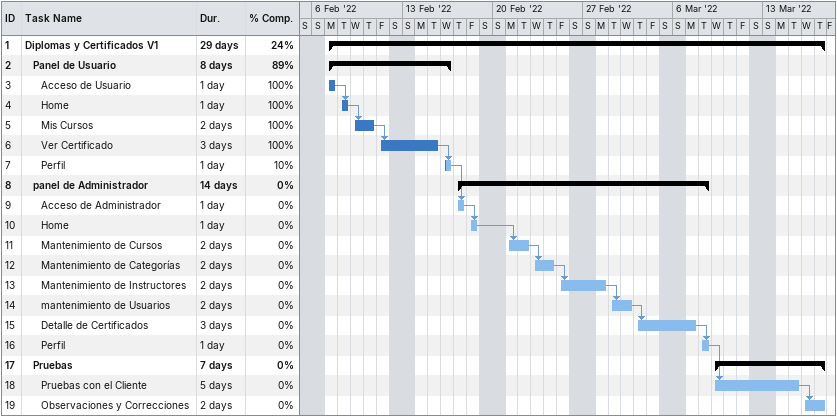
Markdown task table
| ID | Level | Task | Duration | Start | Finish | Predecessors | % complete |
|---|---|---|---|---|---|---|---|
| 1 | 1 | **Diplomas y Certificados V1** | 29d | 2022-02-07 | 2022-03-17 |  | 24 |
| 2 | 2 | **Panel de Usuario** | 8d | 2022-02-07 | 2022-02-16 |  | 89 |
| 3 | 3 | Acceso de Usuario | 1d | 2022-02-07 | 2022-02-07 |  | 100 |
| 4 | 3 | Home | 1d | 2022-02-08 | 2022-02-08 | 3 | 100 |
| 5 | 3 | Mis Cursos | 2d | 2022-02-09 | 2022-02-10 | 4 | 100 |
| 6 | 3 | Ver Certificado | 3d | 2022-02-11 | 2022-02-15 | 5 | 100 |
| 7 | 3 | Perfil | 1d | 2022-02-16 | 2022-02-16 | 6 | 10 |
| 8 | 2 | **panel de Administrador** | 14d | 2022-02-17 | 2022-03-08 |  | 0 |
| 9 | 3 | Acceso de Administrador | 1d | 2022-02-17 | 2022-02-17 | 7 | 0 |
| 10 | 3 | Home | 1d | 2022-02-18 | 2022-02-18 | 9 | 0 |
| 11 | 3 | Mantenimiento de Cursos | 2d | 2022-02-21 | 2022-02-22 | 10 | 0 |
| 12 | 3 | Mantenimiento de Categorías | 2d | 2022-02-23 | 2022-02-24 | 11 | 0 |
| 13 | 3 | Mantenimiento de Instructores | 2d | 2022-02-25 | 2022-02-28 | 12 | 0 |
| 14 | 3 | mantenimiento de Usuarios | 2d | 2022-03-01 | 2022-03-02 | 13 | 0 |
| 15 | 3 | Detalle de Certificados | 3d | 2022-03-03 | 2022-03-07 | 14 | 0 |
| 16 | 3 | Perfil | 1d | 2022-03-08 | 2022-03-08 | 15 | 0 |
| 17 | 2 | **Pruebas** | 7d | 2022-03-09 | 2022-03-17 |  | 0 |
| 18 | 3 | Pruebas con el Cliente | 5d | 2022-03-09 | 2022-03-15 | 16 | 0 |
| 19 | 3 | Observaciones y Correcciones | 2d | 2022-03-16 | 2022-03-17 | 18 | 0 |
